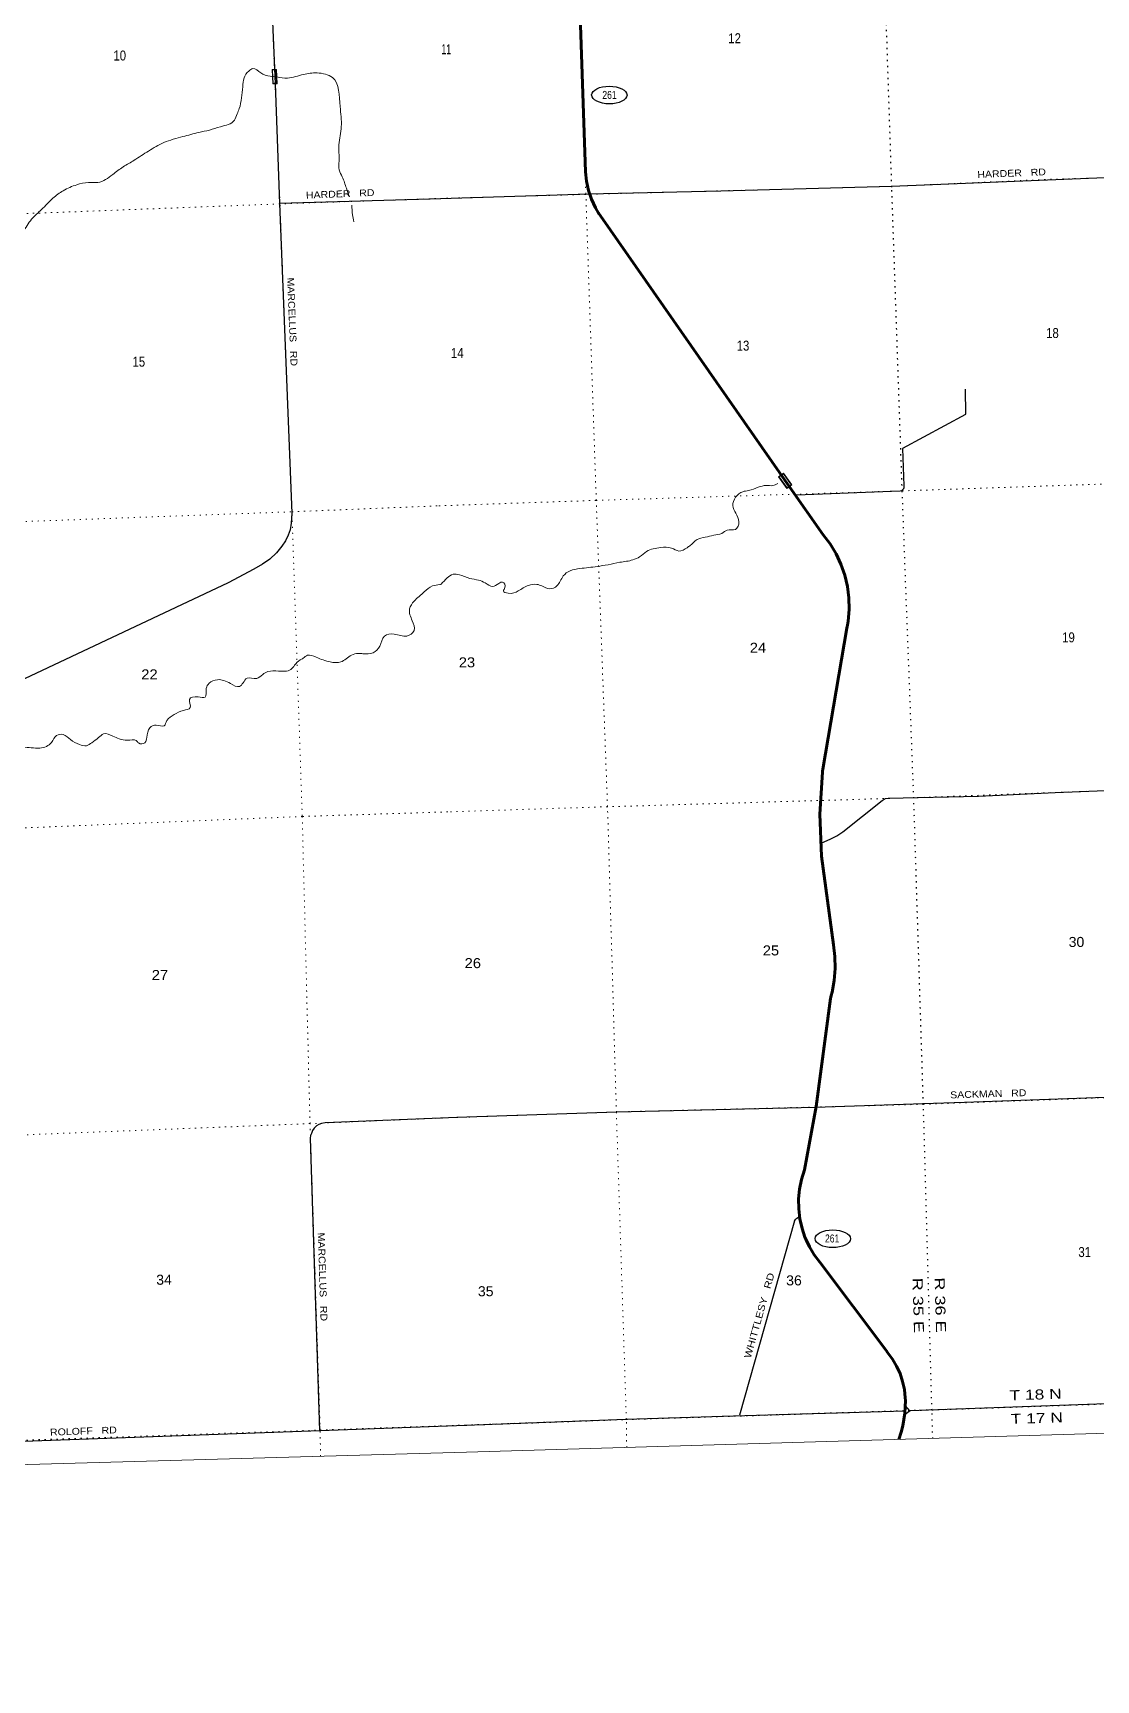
# Model space of a CAD drawing. Header units: feet. Extents: x 497223 to 751810, y -177792 to 12311.
# Drawn here: x 650279 to 668877, y -177792 to -148985 of the extents above; entities that cross this region are included whole.
import ezdxf
from ezdxf.enums import TextEntityAlignment as Align

# ---------------------------------------------------------------- set-up
doc = ezdxf.new("R2010")
doc.units = ezdxf.units.FT
doc.header["$LTSCALE"] = 70
doc.linetypes.add('DOTTED', pattern=[1.5, 0.3, -1.2])
for name, color, linetype, lineweight in [('17', 7, 'Continuous', 25), ('23', 7, 'Continuous', 70), ('29', 7, 'Continuous', 25), ('31', 7, 'Continuous', 13), ('39', 7, 'Continuous', 13), ('4', 7, 'Continuous', 13), ('59', 7, 'Continuous', 13), ('6', 7, 'DOTTED', 25), ('7', 7, 'DOTTED', 13)]:
    doc.layers.add(name, color=color, linetype=linetype, lineweight=lineweight)
doc.layers.add('30', color=7, linetype='Continuous')

msp = doc.modelspace()

# ---------------------------------------------------------------- linework, layer by layer
at = {"layer": '17'}
for centre in [(660362.35, -150070.79), (664270.87, -170073.54)]:
    msp.add_ellipse(centre, major_axis=(-309.24, 1), ratio=0.500121, dxfattribs=at)
at = {"layer": '23'}
msp.add_lwpolyline([(665428.47, -173586.49), (665468.2, -173459.26), (665495.87, -173344.51), (665530.68, -173123.94), (665542.25, -172900.94), (665540.29, -172854.06), (665524.31, -172710.82), (665493.43, -172570.04), (665448.02, -172433.25), (665388.55, -172301.97), (665315.68, -172177.61), (665248.63, -172086.56), (665230.49, -172061.93), (665211.43, -172036.56), (664043.6, -170482.33), (663946.92, -170354.99), (663863.8, -170217.84), (663806.36, -170095.86), (663789.07, -170059.15), (663784.2, -170045.86), (663733.35, -169894.01), (663695.74, -169724.63), (663676.05, -169552.24), (663674.49, -169378.74), (663691.07, -169206.03), (663725.61, -169036), (663777.74, -168870.51), (663982.74, -167762.82), (664233.83, -165871.43), (664237.07, -165847.07), (664243.83, -165821.43), (664259.3, -165762.83), (664297.79, -165556.85), (664314.53, -165347.99), (664309.35, -165138.51), (664282.3, -164930.73), (664072.41, -163384.36), (664042.82, -162645.64), (664089.28, -161912.88), (664090.5, -161893.64), (664095.78, -161862.88), (664519.69, -159393.98), (664522.45, -159368.98), (664526.56, -159343.98), (664538.6, -159270.72), (664555.71, -159069.29), (664551.67, -158867.19), (664526.52, -158666.61), (664480.55, -158469.76), (664414.25, -158278.79), (664328.36, -158095.8), (664223.81, -157922.79), (664101.74, -157761.66), (663516.58, -156924.19), (660205.77, -152185.8), (660176.53, -152143.93), (660171.85, -152135.8), (660119.29, -152044.36), (660051.44, -151895.02), (659999.57, -151739.41), (659964.25, -151579.22), (659945.87, -151416.23), (659773.58, -146449.59)], dxfattribs=at)
at = {"layer": '29'}
for p, q in [((654594.13, -151962.5), (657228.03, -151884.99)), ((665522.21, -156907.58), (665497, -156250.05)), ((663634, -157062.05), (665452, -156996.05)), ((657692.08, -167953.18), (655391.52, -168047.08)), ((655128.93, -168317.69), (655293.15, -173432.66)), ((663600.15, -169762.06), (662638, -173160.05)), ((665625, -173082.05), (665522, -173162.05))]:
    msp.add_line(p, q, dxfattribs=at)
for points in [[(653973.33, -133539.56), (654052.44, -135964.08), (654239.28, -141332.32), (654377.81, -146621.21), (654513.8, -149874.36)], [(654513.8, -149874.36), (654594.29, -151968.54), (654810.47, -157382.37)], [(657228.27, -151885.08), (660001, -151800.05), (662315, -151747.05), (665301, -151663.05), (670754, -151441.05), (676168, -151246.05), (677707, -151214.05)], [(665497, -156248.05), (666601, -155655.05), (666594, -155214.05)], [(665452, -156996.05), (665480.88, -156984.87), (665505.35, -156962.52), (665513.86, -156950.81), (665519.18, -156936.97), (665522.21, -156907.58)], [(654810.47, -157382.37), (654797.45, -157556.31), (654776.59, -157673.14), (654743.23, -157769.11), (654695.27, -157869.25), (654634.29, -157961.03)], [(654634.29, -157961.03), (654540.33, -158077.27), (654421.89, -158188.39), (654296.04, -158277.28), (654140.58, -158366.17), (653692.71, -158603.21), (647790.11, -161382.91)], [(665243, -162369.05), (666823, -162332.05), (668161, -162272.05), (671113, -162154.05), (672675, -162100.05), (676550, -161963.05), (679125, -161866.05)], [(664065.69, -163158.1), (664235.93, -163081.45), (664344.46, -163026.1), (664446.61, -162955.84), (665133.98, -162406.53), (665168.03, -162385.24), (665191.43, -162376.72), (665243, -162369.05)], [(671328.77, -167519.59), (666575, -167692.05), (665855, -167714.05), (663971, -167777.05), (660493, -167858.05), (657691.95, -167953.29)], [(655391.52, -168047.08), (655328.83, -168055.93), (655280.87, -168074.71), (655241.24, -168101.83), (655201.62, -168139.38), (655170.34, -168181.11), (655149.49, -168231.18), (655136.98, -168270.82), (655128.93, -168317.69)], [(663600.15, -169762.06), (663622.16, -169732.81), (663643.96, -169713.18), (663689.24, -169683.33)], [(675095.36, -172734.88), (671509, -172872.05), (665619, -173084.05), (665546, -172997.05)], [(657847.75, -173332.91), (660655, -173227.05), (662536, -173173.05), (665532, -173083.05)], [(647602.9, -173692.99), (649952.78, -173621.06), (655301.08, -173428.43), (657845, -173333.43)]]:
    msp.add_lwpolyline(points, dxfattribs=at)
at = {"layer": '31'}
for p, q in [((654463.09, -149625.72), (654538.02, -149622.44)), ((654474.02, -149875.48), (654463.09, -149625.72))]:
    msp.add_line(p, q, dxfattribs=at)
msp.add_lwpolyline([(654481.66, -149867.13), (654471.43, -149633.36), (654530.37, -149630.78), (654540.6, -149864.55)], close=True, dxfattribs=at)
msp.add_lwpolyline([(654538.02, -149622.44), (654548.95, -149872.2), (654474.02, -149875.48)], dxfattribs=at)
at = {"layer": '39'}
for points in [[(644584.63, -155238.33), (644598, -155249.05), (644756, -155350.05), (644937, -155452.05), (645145, -155485.05), (645318, -155468.05), (645528, -155517.05), (645714, -155684.05), (645952, -155885.05), (646030, -155950.05), (646150, -156076.05), (646300, -156251.05), (646495, -156412.05), (646740, -156482.05), (646908, -156510.05), (647054, -156466.05), (647186, -156388.05), (647290, -156270.05), (647356, -156093.05), (647387, -155911.05), (647442, -155690.05), (647546, -155573.05), (647777, -155422.05), (647960, -155194.05), (648093, -155045.05), (648225, -155014.05), (648335, -154983.05), (648358, -154875.05), (648348, -154718.05), (648449, -154502.05), (648564, -154409.05), (648632, -154238.05), (648685, -154037.05), (648679, -153948.05), (648650, -153873.05), (648660, -153758.05), (648694, -153688.05), (648642, -153609.05), (648624, -153474.05), (648731, -153341.05), (648848, -153249.05), (649049, -153256.05), (649190, -153275.05), (649329, -153267.05), (649472, -153118.05), (649642, -152947.05), (649793, -152788.05), (650034, -152546.05), (650101, -152464.05), (650256, -152244.05), (650429, -152073.05), (650629, -151876.05), (650810, -151745.05), (651047, -151640.05), (651249, -151602.05), (651414, -151600.05), (651674, -151461.05), (651860, -151327.05), (652050, -151211.05), (652301, -151050.05), (652569, -150902.05), (652904, -150799.05), (653184, -150725.05), (653366, -150684.05), (653558, -150625.05), (653804, -150512.05), (653852, -150400.05), (653888, -150308.05), (653927, -150122.05), (653950, -149928.05), (653972, -149772.05), (654056, -149651.05), (654127, -149609.05), (654264, -149684.05), (654428, -149741.05), (654546.28, -149754.46)], [(654543.34, -149753.9), (654733, -149775.05), (655011, -149710.05), (655250, -149685.05), (655517, -149763.05), (655653, -150271.05), (655674, -150625.05), (655632, -150941.05), (655635, -151225.05), (655637, -151382.05), (655691, -151503.05), (655762, -151701.05), (655815.57, -151849.95)], [(655856.79, -151996.58), (655871, -152166.05), (655892, -152286.05)], [(657420.57, -158626.55), (657524.2, -158517.05), (657629.45, -158452.8), (657738.66, -158460.89), (657919.48, -158525.5), (658074.2, -158555.27), (658191.76, -158605.23), (658319.92, -158664.68), (658427.83, -158612.38), (658495.01, -158588.52), (658536.57, -158684.99), (658509.54, -158742.91), (658592.41, -158784.7), (658769.37, -158742.7), (658947.48, -158648.24), (659095.54, -158630.01), (659181.65, -158657.51), (659319.3, -158706.36), (659445.4, -158655.07), (659556.72, -158481.66), (659674.7, -158392.53), (659847.76, -158352.76), (660149.9, -158315.96), (660339.57, -158285.36), (660548.78, -158243.6), (660774.06, -158200.96), (660892.01, -158148.1), (661013.78, -158054.73), (661261.83, -157986.65), (661451.6, -157994.33), (661579.31, -158045.74), (661721.14, -157987.54), (661775.49, -157950.28), (661896.6, -157844.86), (662039.43, -157804.74), (662190.62, -157770.21), (662329.87, -157738.35), (662423.39, -157680.8), (662569.66, -157666.69), (662628.87, -157534.44), (662574.39, -157386.29), (662522.7, -157252.08), (662696.65, -157008.71), (662798.3, -156989), (662966.35, -156931.37), (663105.6, -156899.51), (663220.51, -156901.24), (663309.12, -156864.12)], [(657421.53, -158625.52), (657397.16, -158631.73), (657268, -158657.05), (657125, -158762.05), (656948, -158921.05), (656869, -159056.05), (656915, -159267.05), (656946, -159435.05), (656821, -159533.05), (656597, -159498.05), (656427, -159537.05), (656345, -159710.05), (656229, -159826.05), (656049, -159843.05), (655978, -159837.05), (655970, -159837.05), (655850, -159868.05), (655666, -159986.05), (655481, -159986.05), (655232, -159902.05), (655082, -159870.05), (655005, -159922.05), (654953, -159951.05), (654857, -160044.05), (654789, -160117.05), (654574, -160146.05), (654389, -160155.05), (654300, -160204.05), (654193, -160277.05), (654024, -160269.05), (653956, -160351.05), (653893, -160414.05), (653733, -160363.05), (653506, -160296.05), (653360, -160359.05), (653312, -160450.05), (653290, -160602.05), (653167, -160599.05), (653018, -160641.05), (653031, -160784.05), (652914, -160833.05), (652749, -160908.05), (652623, -161012.05), (652575, -161104.05), (652436, -161089.05), (652324, -161138.05), (652272, -161307.05), (652239, -161398.05), (652126, -161403.05), (652087, -161362.05), (651932, -161356.05), (651788, -161331.05), (651676, -161284.05), (651516, -161244.05), (651428, -161310.05), (651307, -161398.05), (651214, -161451.05), (651093, -161430.05), (650938, -161345.05), (650810, -161256.05), (650692, -161273.05), (650605, -161392.05), (650402, -161494.05), (650251, -161487.05), (650102, -161491.05), (649954, -161574.05), (649902, -161686.05), (649909, -161871.05), (649896, -161972.05), (649826, -162080.05), (649728, -162125.05), (649645, -162226.05), (649534, -162320.05), (649429, -162385.05), (649282, -162457.05), (649233, -162507.05), (649102, -162564.05), (648980, -162579.05), (648848, -162694.05), (648783, -162818.05), (648731, -162930.05), (648664, -163061.05), (648570, -163088.05), (648449, -163064.05), (648308, -163118.05), (648174, -163253.05), (648088, -163346.05), (647984, -163449.05), (647934, -163517.05), (647883, -163586.05), (647773, -163605.05), (647633, -163563.05), (647507, -163586.05), (647459, -163734.05), (647399, -163780.05), (647222, -163767.05), (647025, -163788.05)]]:
    msp.add_spline(points, degree=3, dxfattribs=at)
at = {"layer": '4'}
msp.add_lwpolyline([(497222.97, 5471.78), (528293.91, 6177.1), (559363.85, 6925.15), (590432.73, 7715.93), (621500.49, 8549.46), (652567.07, 9425.72), (683632.43, 10344.71), (714696.49, 11306.43), (745759.19, 12310.89), (751809.62, -170897.82), (720494.89, -171910.42), (689178.8, -172879.94), (657861.41, -173806.39), (626542.78, -174689.76), (595222.96, -175530.05), (563902.01, -176327.26), (532580.01, -177081.38), (501256.99, -177792.42)], close=True, dxfattribs=at)
at = {"layer": '59'}
for points in [[(663409.62, -156685.52), (663554.26, -156889.42), (663468.62, -156950.17), (663323.98, -156746.27)], [(663335.13, -156748.16), (663407.72, -156696.67), (663543.1, -156887.52), (663470.51, -156939.01)]]:
    msp.add_lwpolyline(points, close=True, dxfattribs=at)
at = {"layer": '6'}
for points in [[(666020.51, -173569.18), (666007.12, -173074.39), (665856.01, -167723.64), (665688.62, -162369.76), (665486.31, -157003.69), (665303.55, -151681.5), (665128.06, -146345.6), (664937.25, -140968.82), (664776.67, -135592.39), (664595.44, -130243.31), (664502.29, -127792.09)], [(657847.69, -173333.09), (660659.7, -173231.94), (666006.63, -173065.4), (671519.45, -172875.5), (676708.02, -172686.39), (682249.24, -172500.01), (687550.25, -172340.98), (689160.46, -172274.02)], [(626535, -174411.05), (628591.3, -174370.14), (633880.55, -174149.87), (639215.59, -173988.74), (644557.6, -173786.2), (647572.67, -173687.25), (649956.42, -173602.36), (655304.99, -173419.8), (657845.95, -173332.95)]]:
    msp.add_lwpolyline(points, dxfattribs=at)
at = {"layer": '7'}
for p, q in [((654513.8, -149874.36), (654382.05, -146617.18)), ((654600.8, -151974.53), (654514.79, -149867.98)), ((657382.06, -157255.4), (660131.02, -157160.24))]:
    msp.add_line(p, q, dxfattribs=at)
for points in [[(660666.54, -173725.18), (660659.7, -173231.94), (660485.78, -167864.89), (660330.88, -162518.38), (660133.49, -157162.29), (659951.18, -151800.05), (659759.31, -146440.41), (659596.17, -141168.35), (659420.81, -135775.17)], [(688509.07, -150835.39), (686925.69, -150897.35), (681572.3, -151068.17), (676156.42, -151250.83), (670723.62, -151467.51), (667988.55, -151547.65), (665299.78, -151668.05), (659951.68, -151809.03), (657227.99, -151885.08)], [(657224.37, -151885.23), (654600.8, -151974.53), (649238.74, -152179.59), (643813.26, -152343.97), (638515.88, -152482.91), (633102.96, -152753.17), (630549.93, -153135.28), (628046.25, -153166.59), (625949, -153183.05)], [(655308.27, -173880.02), (655304.99, -173419.8), (655126.69, -168062), (654989.77, -162679.45), (654810.44, -157368.38), (654600.8, -151974.53)], [(665485.82, -156994.7), (670868.27, -156810.55), (676350.48, -156613.32), (681753.59, -156406.34), (687046.01, -156237.7), (688673.95, -156202.06)], [(660131.02, -157160.24), (665485.82, -156994.7), (665468.11, -156993.39)], [(626097, -158529.05), (628205.14, -158465.03), (633266.26, -158066.66), (638684.16, -157833.5), (644084.07, -157691.93), (649419.76, -157556.04), (654810.21, -157359.38), (657384.59, -157255.3)], [(688836.43, -161569.72), (687262.71, -161609.02), (681899.12, -161765.46), (676549.39, -161954.44), (671121.75, -162158.85), (665688.13, -162360.77), (660330.88, -162518.38), (657535.7, -162608.11)], [(657536.78, -162608.4), (654990, -162688.45), (649572.06, -162911.06)], [(657692.37, -167953.19), (660485.28, -167855.91), (665856.01, -167723.64), (671330.24, -167523.4), (676663.29, -167324.31), (682290.07, -167155.39), (687569.87, -167013.65), (689000.23, -166958.73)], [(644378.36, -168392.16), (649756.68, -168271.29), (655116.43, -168060.99), (657691.6, -167953.18)]]:
    msp.add_lwpolyline(points, dxfattribs=at)

# ---------------------------------------------------------------- texts
at = {"layer": '17', "width": 0.8}
msp.add_text('261', height=140, dxfattribs=at).set_placement((660365.26, -150139.1), align=Align.CENTER)
msp.add_text('261', height=140, dxfattribs=at).set_placement((664135.17, -170139.27))
at = {"layer": '30'}
for s, rotation, width, p in [('HARDER   RD', 2.331, 1.15, (666803.01, -151521.83)), ('HARDER   RD', 2.331, 1.15, (655057.06, -151883.7)), ('MARCELLUS   RD', 272.287, 1.15, (654726.16, -153265.83)), ('SACKMAN   RD', 1.75, 1.15, (666327.19, -167619.58)), ('MARCELLUS   RD', 271.839, 1.15, (655261.97, -169968.38)), ('WHITTLESY   RD', 74.19, 1.2, (662834.16, -172173.65)), ('ROLOFF   RD', 2.063, 1.15, (650579.64, -173518.43))]:
    msp.add_text(s, height=120, rotation=rotation, dxfattribs=dict(at, width=width)).set_placement(p)
at = {"layer": '6'}
for s, rotation, width, p in [('R 35 E', 271.618, 1.35, (665665.82, -170759.03)), ('R 36 E', 271.618, 1.35, (666051.55, -170752.82)), ('T 18 N', 1.784, 1.3, (667366.11, -172900.6)), ('T 17 N', 1.784, 1.3, (667386.48, -173313.46))]:
    msp.add_text(s, height=175, rotation=rotation, dxfattribs=dict(at, width=width)).set_placement(p)
at = {"layer": '7'}
for s, width, p in [('11', 0.65, (657425.63, -149356.64)), ('12', 0.85, (662443.41, -149165.01)), ('10', 0.85, (651686.71, -149466.99)), ('13', 0.85, (662590.08, -154541.3)), ('18', 0.85, (668003.59, -154320.79)), ('15', 0.85, (652020.81, -154821.83)), ('14', 0.85, (657591.93, -154669.4)), ('19', 0.85, (668284.19, -159643.36)), ('24', 1.1, (662819.06, -159825.38)), ('22', 1.1, (652174.18, -160290.24)), ('23', 1.1, (657728.69, -160080.39)), ('25', 1.1, (663046.24, -165118.89)), ('30', 1.05, (668398.24, -164970.81)), ('26', 1.1, (657830.99, -165340.96)), ('27', 1.1, (652357.62, -165548.41)), ('31', 0.85, (668568.01, -170394.32)), ('34', 1.05, (652436.06, -170878.61)), ('36', 1.05, (663456.33, -170890.04)), ('35', 1.05, (658063.35, -171079.31))]:
    msp.add_text(s, height=175, dxfattribs=dict(at, width=width)).set_placement(p)

doc.saveas('drawing.dxf')
